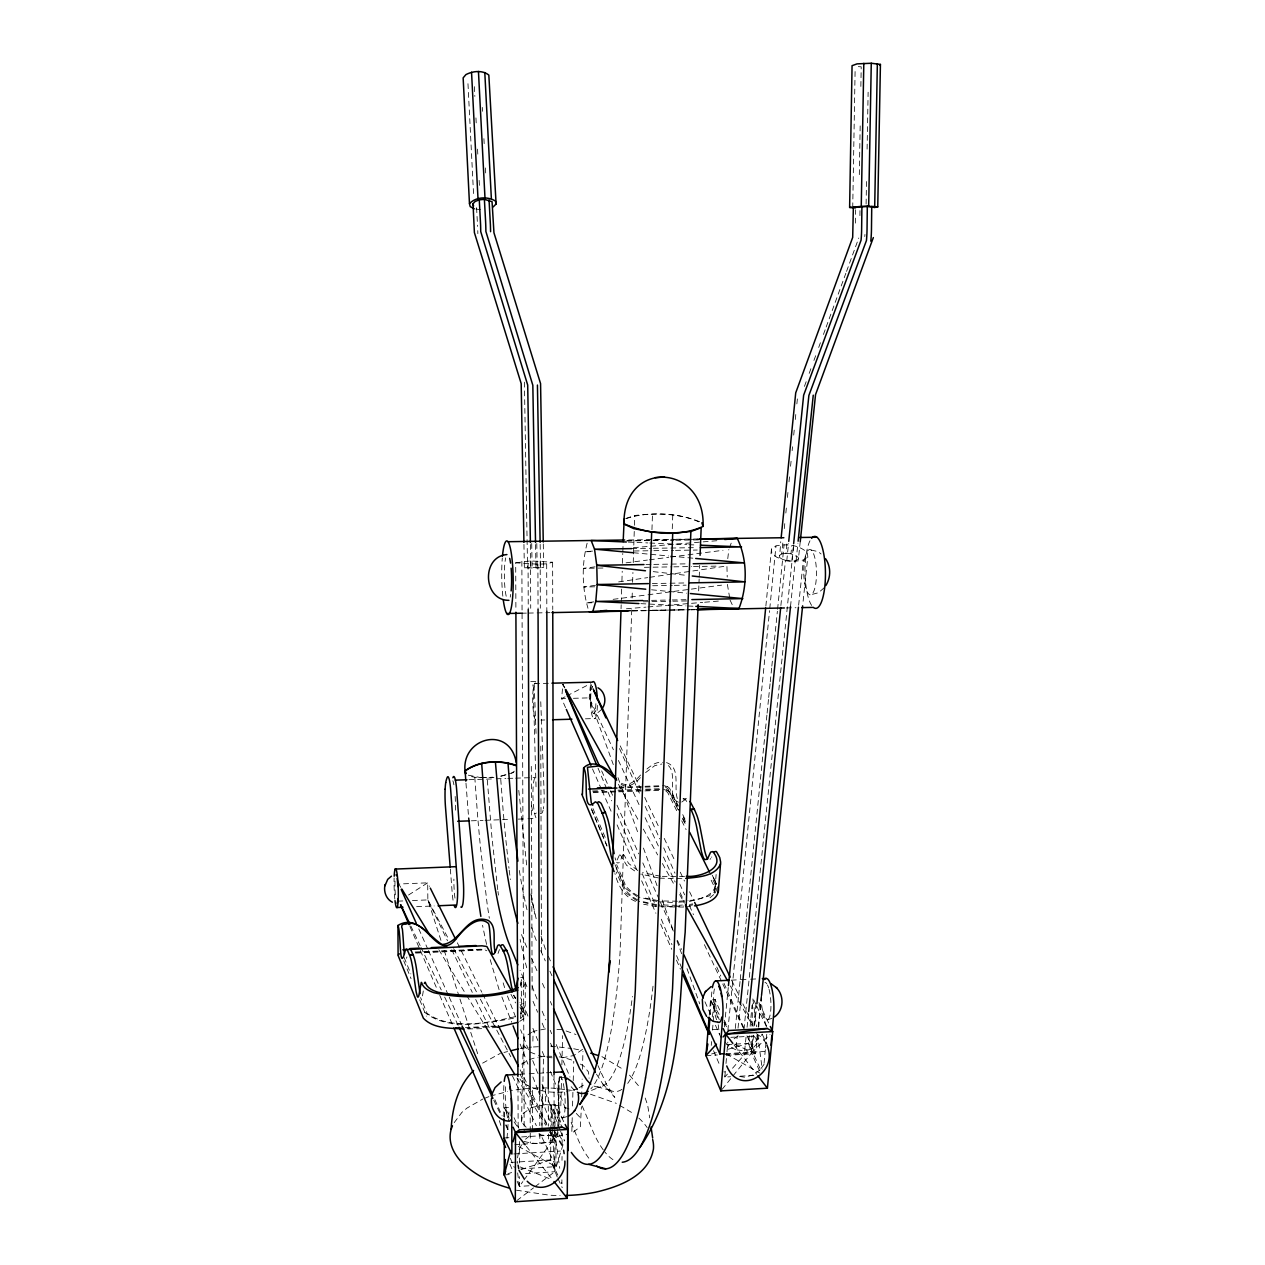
<?xml version="1.0" encoding="UTF-8"?>
<svg xmlns="http://www.w3.org/2000/svg" width="1265" height="1265" viewBox="0 0 1265 1265"><rect width="100%" height="100%" fill="white"/><g stroke="black" fill="none" stroke-linecap="round" stroke-linejoin="round"><path stroke-width="0.75" stroke-dasharray="5 3.75" d="M504.356 1117.248L504.371 1107.634L509.368 1107.349M520.389 1013.486L521.512 1010.213L521.243 981.324M520.69 1018.578L522.998 1015.937L523.014 1011.304L522.856 1008.11L519.962 1002.544M519.725 1021.361L523.789 1018.705L525.212 1014.894L525.275 982.952L522.745 977.687A21.22 3.273 87.4 0 0 522.287 977.545L518.634 977.719M529.023 1185.779L519.362 1186.412L519.393 1176.656M519.441 1162.994L519.504 1141.536M557.232 1177.035L550.654 1159.942L550.813 1132.428M550.813 1130.467L550.955 1104.914L555.098 1104.677L564.348 1122.83M535.016 1186.728L554.718 1171.722L554.971 1128.333M554.987 1126.372L555.098 1104.677L561.028 1123.51M561.897 1179.786L561.866 1183.676L561.344 1179.834M562.008 1160.337L562.039 1156.447M562.119 1144.778L562.182 1133.108M855.44 223.114L855.599 209.753M859.931 215.619L860.026 208.013M852.721 207.792L855.14 68.405M859.315 174.649L860.216 123.685M860.864 86.431L861.212 66.824L855.172 66.444M866.098 204.029L866.525 180.5M867.094 149.112L868.122 92.234M526.129 1127.21L521.512 1122.023L523.157 1044.874L524.295 1037.253L531.632 1032.319M521.512 1122.023L522.651 1113.896L531.379 1107.555L531.743 1091.932M532.881 1041.111L533.103 1031.339L547.144 1028.619M759.427 1070.649L751.442 1053.097L751.837 1035.909M752.058 1026.358L752.612 1001.532M541.894 1125.328L543.507 1057.145L538.495 1055.279M531.379 1107.555L545.31 1104.63L545.689 1089.039M557.644 1134.389L557.786 1128.538M557.849 1126.593L559.13 1075.898M568.981 1108.994L560.806 1105.847L561.565 1076.594M561.866 1064.877L562.625 1035.624M572.223 1117.691L571.796 1133.234L580.366 1126.672L581.41 1106.669M572.539 1106.021L573.013 1088.533M573.219 1080.753L573.757 1061.319M581.679 1096.818L582.185 1079.092M582.453 1069.241L582.959 1051.515M621.052 608.75L621.178 604.797M621.241 602.82L621.668 589M621.921 581.109L622.222 571.242M622.475 563.336L622.775 553.469M622.839 551.493L623.092 543.602M631.725 609.841L620.087 951.976A273.778 48.687 87.9 0 1 613.256 1017.977A276.513 49.145 88 0 1 590.882 1088.849M632.105 598.045L632.358 590.186M632.611 582.311L632.927 572.476M633.243 562.64L634.382 527.252M634.445 525.275L634.777 515.456C656.82 513.305 680.617 512.752 700.905 522.84M651.949 529.719L652.487 513.97M672.268 528.77L672.774 514.981M698.675 590.866L699.134 579.022M699.213 577.046L699.687 565.202M689.805 900.332C704.162 900.301 724.972 889.69 710.361 873.799M678.072 809.695L669.296 792.064L667.256 790.467L667.509 786.64L663.809 785.66L618.854 787.162M710.139 1014.372L711.736 993.057A23.861 5.55 86.5 0 1 712.132 989.325M864.96 234.452L864.77 236.571M507.012 1138.231L508.483 1118.924M508.625 1116.995L509.226 1109.278M715.105 887.524L716.132 874.479M709.27 1015.226L710.519 999.856L715.041 999.619L721.161 1013.344M711.262 1045.396L711.562 1041.585M712.511 1030.137L715.041 999.619L717.982 1022.847M758.715 1027.227L761.277 996.33M725.335 1071.249L724.829 1077.068L730.553 1076.736M725.999 1063.486L726.822 1053.777M726.995 1051.848L727.818 1042.139M733.083 1075.772L751.442 1053.097L748.611 1043.372L749.291 1035.766M750.145 1026.247L752.027 1005.311M724.908 1054.567L751.442 1053.097L753.007 1035.845M753.861 1026.263L755.758 1005.185M764.076 1063.28L765.325 1049.744M765.515 1047.8L766.764 1034.264M590.423 685.377L589.19 697.869L613.304 764.629M724.386 1026.911L725.161 1019.037M725.351 1017.076L728.26 987.57M765.863 606.062L771.476 549.026L775.983 545.911C786.64 543.571 799.148 544.883 807.339 552.647L807.813 556.853L802.848 603.848M727.865 1030.406L769.563 610.647M769.753 608.686L775.983 545.911M800.255 541.515L798.421 559.162C792.918 562.925 784.6 561.423 779.572 557.438L780.742 541.72M779.366 555.446L781.707 553.928L783.082 540.297M784.268 528.612L784.853 522.761M785.85 513.021L786.435 507.17M787.415 497.43L788.016 491.579M788.996 481.839L789.581 475.988M790.562 466.247L791.163 460.397M792.143 450.656L792.538 446.766M793.708 435.081L794.309 429.23M795.29 419.49L795.875 413.639M796.871 403.899L797.456 398.048M735.297 1028.492L738.46 997.152M738.665 995.207L740.041 981.482M740.246 979.537L741.622 965.812M741.828 963.867L743.203 950.142M743.409 948.197L744.785 934.471M744.99 932.526L746.366 918.801M746.556 916.856L747.947 903.131M748.137 901.186L765.325 730.775M765.531 728.814L766.906 715.105M767.112 713.144L768.488 699.434M768.693 697.474L770.069 683.764M770.259 681.803L771.65 668.094M771.84 666.133L777.374 611.28M777.58 609.319L784.094 544.693M757.371 1034.644L756.344 1044.431L752.153 1048.875L744.642 1050.851L735.851 1049.776L737.242 1036.019M738.033 1028.145L740.231 1006.529M780.885 605.54L785.47 560.316L776.9 557.343L771.792 553.2L771.476 549.026M781.707 553.928L785.96 553.327L787.146 541.673M786.767 560.838L788.554 543.302M798.421 559.162L798.168 557.153L790.973 553.785L791.779 546.006M791.827 561.296L793.44 545.689M743.962 1029.552L793.645 545.658M744.642 1050.851L746.255 1035.118M747.077 1027.259L748.5 1013.486M790.514 606.52L795.179 561.312L803.37 560.031L807.813 556.853M796.096 560.68L797.915 543.159M752.153 1048.875L753.592 1035.134M754.62 1025.33L756.676 1005.691M798.642 605.192L803.37 560.031M758.209 1026.801L761.514 995.476M521.575 982.905L520.437 986.036M727.77 558.656L728.83 549.532M423.269 990.985L423.19 991.57A47.026 5.297 87.9 0 1 422.842 993.784L422.731 994.448A19.813 2.245 87.8 0 1 422.526 995.334L422.463 995.508A43.864 4.949 87.9 0 1 422.352 995.871A30.313 3.416 87.9 0 1 422.162 996.377L421.735 996.915A37.191 4.206 87.9 0 1 421.451 996.915L420.881 995.998M525.275 982.952L523.852 986.605L519.789 989.151M726.252 1055.326L755.332 1053.729L758.115 1035.877L730.838 1037.332M712.227 1016.997L715.041 999.619M520.247 984.36L522.287 977.545M714.409 893.201L714.456 887.018L709.681 877.151M587.134 543.223C581.694 564.222 581.932 587.45 587.972 608.275M406.951 956.957L406.445 958.348M525.592 1173.572L554.718 1171.722L564.317 1140.461M499.438 949.604L498.015 953.462M804.429 386.394L806.469 380.828M809.173 373.412L811.213 367.846M813.933 360.43L815.972 354.864M818.692 347.448L820.732 341.882M823.436 334.466L825.476 328.9M826.156 327.05L845.858 273.256M846.538 271.406L858.761 238.026M729.446 547.856L731.328 542.78M715.215 892.932L716.417 890.07L715.547 885.294L711.42 876.708M521.607 1144.872L519.014 1149.458L517.179 1159.989L517.78 1163.42M520.374 1018.119L521.18 1013.202M515.693 562.83L530.541 560.901L552.631 562.245L546.686 563.826L537.894 564.206L515.693 562.83L515.899 610.236M727.359 1047.388L729.462 1044.368M761.198 1068.356L765.42 1062.363M517.179 1181.289L519.362 1186.412L522.84 1181.621M523.995 1180.024L554.117 1138.453M555.272 1136.856L558.75 1132.064M454.214 1122.608L461.915 1112.362L467.054 1108.045L482.803 1099.048M710.756 858.571L710.614 858.745A18.311 4.301 87.5 0 1 710.139 859.22L710.013 859.299M722.078 1089.386L731.866 1077.29M727.407 1074.111L724.829 1077.068L724.102 1071.249M732.546 1068.229L762.163 1034.343M520.706 1013.929L523.014 1011.304M751.442 1053.097L770.069 1034.264M640.58 775.018C635.394 781.09 625.78 789.17 618.68 780.932M640.359 777.627C635.409 783.588 626.017 790.356 619.423 782.576M713.681 894.592L710.013 897.818M645.577 772.599L654.764 765.657L661.943 763.981M824.179 587.782L818.455 592.732L811.434 594.582M601.776 709.317L598.25 712.337L593.949 713.492M681.756 802.057L686.183 798.784A33.776 7.637 87.6 0 1 686.848 798.768L687.812 799.069M543.286 543.982L543.697 567.463L535.965 568.08L524.358 567.779L523.947 544.266M525.497 1139.227L531.964 1133.899M646.953 768.994C651.412 765.246 656.693 761.467 662.844 762.321M516.832 1200.596L533.498 1187.882M511.519 773.215L514.349 771.176M524.358 567.779L543.697 567.463M734.111 1038.786L738.539 1035.624M582.548 1049.349L573.915 1055.484L559.589 1058.362M760.154 1069.842L752.817 1075.06L744.516 1077.211L739.709 1076.483M637.813 870.541L628.578 863.426L624.467 855.678A20.319 4.048 87.6 0 0 623.898 855.029L619.486 854.95L616.988 860.279A44.844 8.744 87.9 0 1 616.656 861.054M408.532 895.019L427.697 882.828L429.436 886.37M678.483 802.168C665.754 797.788 679.036 772.156 666.861 764.36M579.117 1087.742L585.316 1084.026M625.985 518.634C649.419 510.981 677.186 512.784 700.083 521.892M521.575 1064.071L527.837 1060.529M523.947 1141.33C533.545 1144.208 544.994 1144.698 553.643 1139.006M482.629 1063.138L500.339 1053.381M565.012 696.841L561.613 698.612L565.566 707.625M566.72 695.956L588.889 684.476M514.997 1016.728C487.626 1022.784 451.684 1030.69 427.064 1013.344L420.597 997.563M484.321 1098.447L488.907 1096.644M591.514 1090.367L600.59 1086.793M513.764 772.441L497.366 777.074M623.186 854.697L620.467 860.153A44.828 8.808 87.8 0 1 619.708 861.75L619.218 862.524A18.437 3.637 87.7 0 1 618.917 862.841L617.367 862.951A37.428 7.384 87.8 0 1 617.004 862.603L616.719 862.287M625.954 518.444L634.777 515.456M507.945 1173.73L511.645 1172.528M520.943 1169.524L550.654 1159.942L557.865 1175.201M562.466 1117.96L568.839 1116.015M767.128 1019.859L772.868 1018.135M506.016 774.797L500.529 776.378L503.154 810.754A428.345 76.327 88.6 0 0 506.585 846.807L508.989 868.296M711.531 1054.014L717.081 1052.417M728.213 1049.223L748.611 1043.372L760.597 1069.637M490.425 1096.043L507.407 1091.616M513.432 1018.262C485.491 1023.179 448.569 1031.434 424.85 1012.443M503.96 1052.464L507.581 1051.563M520.247 1048.4L531.506 1047.088M557.596 1136.334L568.254 1134.009M689.425 901.518L709.175 895.936L714.33 891.683L716.749 885.974L714.377 877.942M689.109 905.661L692.746 904.886M689.504 904.459L692.714 903.906M496.781 1026.484L467.022 1028.287M595.467 585.284L583.877 586.992L597.633 586.754M618.664 581.884L647.664 577.615M649.609 577.33L726.932 565.961L727.217 577.03M495.785 1025.978L465.394 1027.623M497.382 1027.259L490.251 1028.018M593.744 601.871L585.995 602.883L593.886 602.741M613.114 599.341L646.036 595.04M647.98 594.787L721.572 585.157M595.056 566.846L583.434 568.349L603.089 568.017M626.08 562.83L647.395 560.063M649.34 559.826L668.726 557.312M670.671 557.059L723.011 550.291M481.839 777.564L492.876 777.216M493.951 777.374L477.506 777.722L469.9 776.331M592.558 551.097L584.778 551.746L592.684 551.619M633.401 547.682L717.018 540.708M626.428 608.765L645.988 607.137M647.933 606.963L702.692 602.393M704.637 602.235L720.291 600.922M678.926 905.329L682.452 905.044M683.606 907.052L658.164 906.831M685.488 906.894L691.117 906.436M679.226 901.186L688.049 900.474M684.539 876.424L662.354 876.36M520.911 1168.86L556.031 1166.646L555.952 1142.089L552.457 1135.037M504.229 1174.916L511.993 1174.426M514.934 1144.604L520.785 1144.24M522.745 1144.129L555.952 1142.089L548.567 1128.159M513.859 1153.933L560.411 1151.055M511.107 1162.409L550.654 1159.942M674.893 906.499L683.78 905.977M503.944 1138.01L509.842 1137.646M521.654 1136.935L551.161 1135.148M678.752 902.151L684.08 901.834M740.104 1076.199L755.363 1075.329M725.731 1053.619L764.661 1051.484M705.965 1055.611L717.334 1054.978M519.646 1074.301L527.315 1073.874M529.244 1073.764L536.913 1073.337M538.827 1073.226L544.582 1072.91M546.512 1072.799L552.267 1072.483M712.812 1029.663L718.552 1029.362M533.403 1046.977L541.041 1046.566M726.98 1044.542L748.611 1043.372M731.297 980.154L739.06 979.774M740.99 979.679L748.754 979.3M750.683 979.205L756.502 978.92M415.126 951.992L485.175 949.066M415.758 952.545L483.863 949.414M415.616 953.098L481.965 950.047L486.867 950.727M398.949 901.107L402.808 900.949M412.437 900.538L427.855 899.905L449.043 939.974M416.628 906.689L434.18 905.946M683.226 798.863L686.516 798.737M471.371 820.811L483.088 820.384M485.033 820.305L510.428 819.404M518.239 819.119L526.05 818.835M527.995 818.771L535.807 818.487M468.92 779.699L494.204 778.876M496.133 778.813L505.858 778.481M507.803 778.418L513.637 778.228M515.582 778.165L535.032 777.532M618.949 787.984L660.156 786.593M592.494 791.005L604.243 790.609M617.952 790.135L643.426 789.281M645.387 789.218L661.057 788.68M593.238 791.858L616.672 791.052M618.632 790.989L644.011 790.135M645.972 790.056L661.595 789.534M593.222 792.681L616.751 791.874M618.712 791.811L661.864 790.34M481.665 1028.666L465.757 1028.983M540.93 720.085L544.804 719.975M585.442 718.82L595.119 718.536M565.55 698.501L561.613 698.612L562.909 684.302L564.822 687.749M573.424 698.296L589.19 697.869L613.399 749.734M530.731 681.566L536.534 681.408M534.589 683.638L550.006 683.242M619.676 854.84L620.388 855.172A20.335 4.016 87.6 0 1 620.957 855.82L626.697 865.402L637.37 872.787M626.981 540.693L699.83 539.175M632.342 610.616L650.115 610.268M652.092 610.22L689.599 609.477M691.576 609.43L695.529 609.351M522.461 613.193L526.382 613.114M528.343 613.082L549.975 612.655M632.389 610.995L650.02 610.647M651.981 610.616L689.219 609.872M691.164 609.825L695.086 609.746M786.34 607.927L795.985 607.722M652.329 583.545L668.078 583.26M670.039 583.228L685.788 582.944M652.677 585.758L672.347 585.395M674.308 585.363L686.104 585.157M642.841 600.527L670.292 600.005M672.253 599.974L685.978 599.705M643.221 601.792L670.861 601.255M672.838 601.207L686.642 600.954M645.972 564.522L651.87 564.411M653.831 564.38L687.29 563.842M644.375 567.337L671.889 566.878M673.866 566.846L691.56 566.546M693.52 566.514L719.073 566.087M632.136 610.726L645.893 610.489M647.854 610.457L685.171 609.809M687.132 609.777L694.991 609.635M628.673 539.965L674.071 539.301M676.048 539.269L699.735 538.937M626.792 540.946L673.802 540.266M675.763 540.234L691.433 540.013M693.394 539.981L699.276 539.902M631.788 548.615L651.396 548.314M653.357 548.283L696.477 547.634M634.113 550.987L651.87 550.718M653.847 550.686L673.581 550.386M675.542 550.354L691.338 550.117M693.315 550.085L697.252 550.022M677.376 901.202L662.528 900.965M677.075 905.345L658.527 904.886M681.93 878.685L660.124 878.163M628.278 542.084L647.822 542.922M649.767 543.017L686.879 544.598M688.84 544.693L696.651 545.025M658.78 901.787L673.423 902.467M658.496 905.93L673.122 906.61M640.896 603.658L666.386 604.923M668.347 605.018L686.01 605.888M687.97 605.982L693.853 606.267M468.335 775.176L480.068 777.485M556.916 1029.346L562.767 1029.773M547.081 1057.414L552.441 1057.825M545.31 1104.63L560.806 1105.847M552.283 1135.907L541.657 1135.069L538.352 1133.756M785.96 553.327L790.973 553.785M633.449 552.742L668.473 555.952M670.434 556.126L693.773 558.26M651.586 589.79L686.531 593.174M785.47 560.316L795.179 561.312M653.262 571.638L686.389 575.354M550.575 1046.06L571.78 1048.527M573.709 1048.748L581.315 1050.345M564.664 1089.529L553.722 1088.216A85.419 38.187 1.3 0 0 511.186 1090.636M566.499 1089.75L573.788 1090.62M475.893 209.025L480.637 209.658M660.488 876.25L642.588 872.613M658.812 900.743L642.446 897.533M656.646 904.633L640.707 901.202M658.496 877.926L640.722 874.115M656.535 906.61L643.664 904.254M560.601 1077.068L565.487 1077.954M656.946 901.439L638.809 897.091M656.661 905.582L638.54 901.233M811.15 550.054L818.186 551.635L821.08 553.991M516.468 1190.207L549.279 1195.172A87.68 40.243 1.4 0 0 560.126 1195.536M666.529 762.605C681.345 767.776 673.201 787.225 677.566 799.274A13.599 3.036 87.9 0 0 678.024 800.397L678.356 800.966M610.268 1090.319L593.664 1085.908A267.911 49.43 87.9 0 0 607.342 1082.445A271.153 50.031 87.9 0 0 625.289 1037.917A268.054 49.493 87.9 0 0 632.421 996.472M663.54 789.471L667.256 790.467M571.654 1059.991L564.348 1057.746A31.34 13.283 1.3 0 0 559.257 1056.876M590.439 1094.193L616.324 1103.349M532.296 1087.742L541.61 1090.715A31.609 13.52 1.4 0 0 566.767 1091.521M566.072 1030.959L575.97 1034.533M530.146 1052.18L536.834 1054.662M665.311 786.957L668.015 788.791L678.752 810.343M666.418 789.407L670.956 792.491L677.977 806.58M520.105 1166.899L550.971 1179.296M734.791 1044.21L755.332 1053.729L747.299 1035.671M735.851 1049.776L728.181 1045.965L724.829 1041.838M637.971 895.857L631.852 892.11L626.08 886.544L616.672 864.659M637.702 899.984L631.583 896.221L625.827 890.639L615.343 866.098M635.536 901.392C623.961 896.6 617.921 885.136 614.917 873.498M518.35 1146.438L556.031 1166.646L540.661 1134.642M665.959 791.115L667.746 792.602L678.23 813.743M726.284 1053.966L759.664 1072.989M601.903 1056.607L623.945 1069.874M580.35 1064.071L583.703 1066.047L588.51 1071.977L589.095 1078.223M637.022 896.585L625.922 888.678L614.853 864.375M619.692 1105.357L633.148 1113.406M636.754 900.712L625.669 892.774L616.118 872.012M530.43 1087.141L522.113 1082.002L519.868 1078.982M756.454 1033.679L762.969 1038.201L766.147 1043.831M549.911 1132.286L554.181 1135.48L554.165 1131.543M667.509 786.64L669.549 788.237L678.34 805.837M523.157 1044.874L527.821 1049.744M576.271 1113.421L581.078 1118.497M596.463 1074.096L602.852 1084.026L614.822 1097.388L606.805 1085.022L597.934 1065.525M629.511 1075.139L639.426 1086.856M753.845 1035.988L756.122 1038.707L756.344 1044.431M526.351 1146.343L552.821 1179.992M734.032 1044.906L756.691 1074.285M508.72 1113.975L504.371 1107.634L509.163 1118.323M514.128 1121.897L519.551 1129.835M686.737 801.504L686.484 801.125A39.705 8.934 87.6 0 0 685.567 800.002L683.559 798.879A33.776 7.606 87.6 0 0 683.053 798.863M400.831 887.382L398.775 884.014L427.697 882.828L427.855 899.905L441.169 941.049M438.844 949.794L465.552 993.658M466.579 995.334L484.036 1024.018M516.911 1077.986L545.674 1125.217M549.785 1131.969L555.952 1142.089M719.184 1014.372L710.519 999.856L719.295 1019.669M724.007 1022.436L728.814 1030.501M559.035 1134.673L561.771 1139.449M618.411 784.253L638.509 820.447M643.3 829.065L657.642 854.919M662.433 863.536L674.862 885.943M679.653 894.545L684.444 903.163M730.364 985.894L738.017 999.682M738.981 1001.406L752.375 1025.535M520.168 1004.442L525.212 1014.894M513.875 995.16L515.63 998.385L514.412 995.144M513.479 995.207L515.329 998.607M519.962 1007.114L522.84 1012.712L522.998 1015.937M555.715 1132.523L559.288 1139.085M510.965 994.322L515.598 1002.908M453.645 948.687L476.684 992.25M480.384 999.208L510.791 1056.718M520.01 1074.143L547.65 1126.403M552.173 1126.53L550.955 1104.914L562.213 1127.273M682.736 814.628L686.247 821.665M683.258 817.143L685.899 822.424M712.258 875.254L716.654 884.045M682.958 818.787L686.326 825.555M682.452 818.518L685.962 825.571M681.724 820.779L686.104 829.587M457.361 942.805L481.791 992.187M482.661 993.942L497.493 1023.923M520.168 1069.779L528.027 1085.655M528.897 1087.426L548.093 1126.214M548.963 1127.985L551.587 1133.266M762.083 1034.058L767.128 1044.321M427.855 899.905L447.51 940.796M451.779 949.699L472.288 992.377M475.703 999.477L489.381 1027.939M512.452 1075.946L536.376 1125.739M758.905 1002.623L769.468 1024.761M730.063 600.116L732.593 605.429M590.597 683.59L592.289 687.148M620.214 745.86L640.517 788.569M644.739 797.456L659.128 827.705M664.204 838.379L675.21 861.512M680.285 872.186L684.507 881.073M689.583 891.762L693.821 900.648M731.897 980.723L738.665 994.954M742.887 1003.841L753.893 1026.974M410.809 925.996L420.122 945.54M420.96 947.327L441.279 989.973M444.663 997.089L458.215 1025.52M493.761 1100.17L500.545 1114.386M505.62 1125.044L509.004 1132.159M755.948 1004.536L752.707 997.706L756.565 1026.658M756.755 1006.244L766.495 1026.753M558.071 1178.822L562.245 1187.693M618.411 760.455L640.122 806.959M645.118 817.68L659.318 848.088M663.493 857.022L675.178 882.053M680.191 892.79L684.365 901.724M704.399 944.655L721.936 982.193M722.774 983.996L743.646 1028.698M746.982 1035.845L755.332 1053.729M514.064 1117.722L518.761 1128.095M548.346 956.324L551.493 963.282M601.65 770.891L609.73 788.917M610.536 790.72L613.762 797.946M616.988 805.157L638.778 853.859M642.81 862.888L659.761 900.759M660.567 902.562L673.486 931.435M677.518 940.448L681.55 949.477M704.953 1001.785L710.598 1014.404M715.437 1025.235L721.097 1037.869M540.693 950.568L545.31 960.878M549.911 971.204L553.77 979.806M619.534 748.595L640.422 795.527M645.245 806.374L659.713 838.869M663.73 847.898L674.972 873.166M679.795 884.014L684.618 894.845M689.441 905.677L693.457 914.706M716.765 967.061L720.781 976.09M723.991 983.316L744.089 1028.445M724.228 1020.207L727.28 1027.069M418.81 928.937L427.617 948.703M428.424 950.505L448.443 995.428M449.249 997.231L461.266 1024.191M494.9 1099.665L502.11 1115.841M506.111 1124.838L509.321 1132.017M592.51 768.962L601.223 788.807M602.014 790.609L612.323 814.059M617.067 824.875L636.88 869.972M641.64 880.788L655.903 913.267M660.646 924.082L671.747 949.335M676.49 960.167L680.459 969.18M542.464 983.411L545.626 990.653M550.354 1001.501L551.935 1005.122M526.778 947.279L522.461 937.049A236.776 38.63 88.4 0 1 520.595 931.91M531.49 958.111L537.751 972.564M409.939 926.47L436.615 988.06M439.746 995.318L453.091 1026.105M510.364 1158.361L514.286 1167.421M713.523 1050.677L720.307 1066.506M556.236 1044.542L569.993 1077.053M582.216 1105.958L594.455 1134.847A342.515 65.78 87.9 0 0 603.642 1150.407M509.937 1164.243L512.119 1169.35M592.985 808.588L605.982 839.327M591.403 808.683L607.295 846.411M542.179 1011.209L545.832 1019.89M550.212 1030.311L551.682 1033.774M591.688 809.916L606.947 846.159M597.997 768.061L611.722 800.84M617.067 813.585L636.896 860.927M642.225 873.672L655.95 906.452M661.295 919.196L671.968 944.686M676.554 955.613L681.882 968.357M526.92 986.684L520.089 970.318M533.024 1001.279L537.593 1012.221M542.179 1023.164L545.231 1030.453M550.56 1043.214L552.093 1046.867M404.152 957.542L410.872 973.908M403.725 960.752L411.03 978.636M419.711 999.824L426.352 1016.206M542.29 1051.484L545.247 1058.758M550.433 1071.487L565.977 1109.69M571.163 1122.419L578.564 1140.619A348.334 64.531 87.9 0 0 590.17 1159.894M527.948 1016.111L520.658 997.8M532.897 1028.334L537.846 1040.557M537.056 999.065L534.652 993.072A302.003 51.264 88.4 0 1 531.063 982.699M528.454 1049.744L520.595 1029.726M532.739 1060.623L537.751 1073.305M542.037 1084.184L559.889 1129.519M560.616 1131.337L562.751 1136.776A343.416 61.258 87.9 0 0 564.443 1140.366M515.567 1016.918L507.439 995.95M520.136 1044.084L527.916 1064.15M532.865 1076.91L537.815 1089.671M538.526 1091.489L551.255 1124.3M501.873 996.899L511.661 1022.247M545.452 949.367L540.013 933.111M499.09 989.657L489.239 956.387M618 777.611L638.762 835.09M643.458 848.072L657.531 887.018M662.212 900L673.597 931.514M676.949 940.796L681.645 953.778M687.006 968.61L699.735 1003.841M759.016 1004.805L766.669 1026.642M645.197 1098.036L647.664 1105.12L649.688 1117.849M521.18 1008.585L521.512 1010.213M444.205 950.394L459.337 997.152M459.954 999.034L478.123 1055.137M499.311 1120.6L501.13 1126.214M615.09 857.812L615.17 858.16A16.445 3.242 87.7 0 0 615.423 859.03L615.691 859.852A14.753 2.894 87.7 0 0 615.802 860.168M536.17 918.706L532.565 902.609M486.566 944.449L482.518 925.268M530.857 893.96L534.826 914.042M531.253 895.161L533.008 904.807M727.391 584.398L729.763 598.361M550.955 1104.914L554.418 1129.882M554.687 1131.811L559.747 1168.307M757.593 1034.375L762.226 1069.099M526.651 864.975L518.761 790.214M497.746 889.643L491.895 836.924L487.136 777.833M497.983 891.461L498.457 895.114M718.22 1024.792L719.437 1034.47M517.654 1172.908L519.362 1186.412M509.21 870.225L510.38 879.57M468.366 814.296L465.82 781.185M450.34 869.023L452.158 892.331A22.343 2.878 88 0 0 453.107 900.648M474.786 777.216L477.284 811.656A429.373 71.046 88.6 0 0 480.526 847.803L487.088 903.447A302.699 47.706 88.4 0 0 489.349 918.279M552.283 1128.491L554.718 1171.722M476.573 207.681L477.585 226.388M482.281 107.399L482.487 111.304M483.91 138.644L484.21 144.51M485.428 167.945L485.823 175.756M474.343 86.653L474.849 96.409M475.94 117.898L476.336 125.709M477.538 149.128L477.949 156.939M479.135 180.373L479.546 188.185M467.971 83.696L473.711 197.087M540.756 701.727L544.092 792.428A20.256 3.368 88.1 0 1 544.077 801.615A20.477 3.4 88.1 0 1 543.381 808.762M536.044 733.447L534.889 701.885A21.695 3.558 88.5 0 0 531.537 681.977M536.028 786.814L533.656 702.407A20.619 3.416 88.5 0 1 533.735 693.346A20.793 3.447 88.5 0 1 534.462 686.247A20.619 3.416 88.5 0 1 535.696 682.135M540.155 544.345L540.55 567.938M536.787 543.523L537.182 567.131M535.554 544.503L535.965 568.08M531.711 543.507L532.122 567.147M530.446 544.488L530.841 568.111M524.39 382.156L527.552 567.289M503.818 1116.758L503.691 1093.592A26.138 3.779 87.1 0 1 504.055 1083.061M530.541 560.901L530.715 608.307M531.3 766.369L532.138 991.602M532.502 1090.383L532.644 1129.898M528.074 564.127L528.248 609.572M530.098 1091.632L530.241 1131.147M530.256 1133.124L530.288 1143.007M521.86 561.265L524.184 1131.321M517.938 1078.413L518.16 1127.795M559.004 1125.059L558.893 1090.43A26.027 4.348 86.8 0 1 560.063 1075.44M552.631 562.245L552.758 609.524M554.007 1074.412L554.165 1129.582M546.686 563.826L546.828 611.185M548.251 1088.627L548.362 1126.119M548.393 1134.009L548.409 1141.9M540.187 560.964L540.329 608.244M540.788 746.129L541.467 952.972M541.926 1096.771L542.037 1130.246M537.894 564.206L538.052 609.524M539.681 1096.091L539.791 1125.629M539.807 1133.519L539.839 1143.37M529.403 1059.643A31.34 13.283 1.3 0 1 538.084 1057.271M539.997 1056.955A31.34 13.283 1.3 0 1 545.073 1056.433M546.828 1056.338A31.34 13.283 1.3 0 1 552.109 1056.307M577.567 1088.659A31.609 13.52 1.4 0 1 568.744 1091.189M638.809 1118.07A139.482 63.392 0.8 0 1 647.174 1127.605M395.344 894.861A14.121 1.471 88.1 0 1 395.091 879.46M716.654 1019.748A18.817 4.38 86.6 0 1 713.539 1002.244A18.817 4.38 86.6 0 1 715.326 986.257M595.894 703.704A13.583 2.577 88.4 0 1 593.301 713.444A13.583 2.577 88.4 0 1 590.739 699.877A13.583 2.577 88.4 0 1 592.637 686.531M507.66 1117.817A20.588 2.989 87.1 0 1 505.668 1085.449M770.527 997.595A18.738 4.728 86.4 0 1 766.938 1019.843A18.738 4.728 86.4 0 1 761.214 995.618M764.961 982.462A18.738 4.728 86.4 0 1 766.859 983.87M767.476 984.945A18.738 4.728 86.4 0 1 768.646 987.933M769.041 989.293A18.738 4.728 86.4 0 1 770.037 994.053M506.206 596.242A23.213 3.605 89 0 1 505.7 557.881M510.728 594.376A23.213 3.605 89 0 1 510.206 597.143M535.965 817.743A20.904 3.431 88.1 0 1 532.945 791.447A20.904 3.431 88.1 0 1 536.819 778.022M452.854 780.774A21.046 2.72 88.2 0 1 453.914 784.79M455.163 796.444A21.046 2.72 88.2 0 1 455.305 811.434M531.537 805.71A20.303 3.321 88.1 0 0 532.834 811.387A20.098 3.273 88.1 0 0 534.383 813.537A50.727 8.302 88.2 0 0 536.297 813.015M540.202 813.332A50.711 8.412 88.2 0 0 542.147 812.81A20.256 3.368 88.1 0 0 543.381 808.683M504.624 987.649A302.699 47.706 88.4 0 1 502.426 980.28M536.313 940.496A241.188 40.812 88.4 0 1 531.506 926.549M526.999 909.756A241.188 40.812 88.4 0 1 519.061 868.786M526.714 967.772A302.003 51.264 88.4 0 1 520.136 939.484M612.956 1159.61A342.515 65.78 87.9 0 1 604.955 1152.099M574.642 1090.288A273.604 48.623 87.9 0 1 570.499 1085.876M621.906 1089.323A272.908 52.213 87.9 0 1 602.852 1084.042M627.693 1083.409A275.802 52.766 87.9 0 0 648.866 1016.143A273.082 52.292 87.9 0 0 653.088 985.562M454.973 898.134A19.418 2.514 88 0 1 453.898 879.143M394.838 899.051A19.513 2.04 88.1 0 1 394.127 877.942M597.365 705.443A18.769 3.558 88.4 0 1 592.399 716.464A18.769 3.558 88.4 0 1 590.945 686.942M535.443 719.975A18.864 3.115 88.5 0 1 532.707 696.746A18.864 3.115 88.5 0 1 536.202 683.701M711.768 856.943A44.512 10.436 87.7 0 1 711.578 857.29M565.028 1098.431A20.493 3.416 86.9 0 1 560.838 1115.335A20.493 3.416 86.9 0 1 558.766 1080.452A20.493 3.416 86.9 0 1 564.838 1095.205M502.838 596.179A36.827 5.708 89 0 1 502.3 557.991M811.64 605.429A35.958 10.183 89.2 0 1 805.046 572.318A35.958 10.183 89.2 0 1 810.818 539.333M477.838 233.693A22.47 3.163 -89.9 0 0 477.822 232.128L477.791 231.115A23.45 3.289 -89.9 0 0 477.775 230.625M564.522 687.907L562.909 684.302L564.443 687.939M805.252 556.695A22.659 6.372 89.2 0 0 808.952 594.281A22.659 6.372 89.2 0 0 816.115 565.661A22.659 6.372 89.2 0 0 805.252 556.695"/><path stroke-width="1.5" d="M565.186 1124.49L567.716 1129.439L567.258 1198.35L515.314 1201.75L504.229 1174.916L504.308 1138.389M515.314 1201.75L515.519 1132.586L513.131 1127.242M873.451 207.286L867.316 206.337L853.353 207.492L852.689 237.409L795.717 392.846L781.138 537.815M861.908 206.385L861.623 229.914A43.31 12.65 -88.2 0 1 861.07 240.176L803.639 395.218L788.743 541.341M867.316 206.337L867.031 229.898A44.892 13.203 -88.2 0 1 866.446 240.54L808.888 395.423L793.629 543.729M871.743 206.495L871.459 230.009A43.279 12.808 -88.2 0 1 870.889 240.255L870.794 241.204M852.721 207.792L849.621 207.444L852.057 65.685L857.006 63.883L871.269 63.25L880.424 64.42L877.752 206.907L874.147 207.587M849.621 207.444L861.259 206.385L863.805 63.345M861.259 206.385L868.66 206.353L871.269 63.25M877.752 206.907L874.7 206.543L877.357 63.645M620.989 610.726L609.113 971.963L609.825 960.609C604.164 1008.743 605.714 1061.904 579.734 1104.551L587.529 1093.577M623.155 541.626L624.198 519.045M623.708 523.852L633.702 528.612L651.681 532.012L635.267 990.748A343.447 61.305 87.9 0 1 626.191 1074.475A346.057 61.732 88 0 1 597.127 1160.226A343.416 61.258 87.9 0 1 571.337 1152.415M700.067 555.335L701.174 527.711L690.896 531.474L672.727 533.071L655.191 992.914A348.428 64.594 87.9 0 1 645.514 1077.922M690.896 531.474L672.537 988.898A342.562 65.827 87.9 0 1 662.654 1072.42A345.155 66.286 87.9 0 1 631.33 1158.076A342.515 65.78 87.9 0 1 622.238 1162.235M698.122 604.686L685.156 932.368C678.309 1004.204 682.752 1085.101 640.106 1147.102M491.563 1098.115C489.919 1108.883 497.762 1121.106 509.289 1121.122A20.588 2.989 87.1 0 0 510.38 1119.984M605.413 812.446L602.014 812.826L605.413 812.446L607.548 818.534A66.302 12.587 87.6 0 1 608.465 821.823L609.319 825.444A45.303 8.649 87.7 0 1 610.173 829.65L614.142 853.622M614.173 871.68L582.327 795.527L583.592 767.997C593.127 757.719 609.414 769.294 616.023 778.449M691.022 809.394L694.359 809.284L691.022 809.394L693.505 815.435A69.18 15.544 87.4 0 1 694.137 817.332A62.538 14.089 87.4 0 1 694.564 818.692L695.56 822.282A45.002 10.183 87.5 0 1 696.541 826.456L701.284 850.966A23.576 5.503 87.5 0 0 701.727 852.673L702.818 856.168A31.593 7.384 87.6 0 0 703.324 857.417L703.466 857.702A14.374 3.352 87.5 0 0 703.83 858.397A10.484 2.435 87.5 0 0 704.131 858.824L704.336 859.03A38.393 8.966 87.6 0 0 705.032 859.568L706.708 859.362A18.311 4.269 87.5 0 0 707.056 859.046L707.625 858.271A44.528 10.373 87.7 0 0 708.542 856.674L710.614 852.136L712.606 851.566A20.177 4.76 87.3 0 1 713.254 852.199C726.98 868.77 698.818 877.673 686.31 876.281M694.532 905.835C703.941 904.522 721.113 899.81 717.967 887.018M718.283 892.331L720.655 862.129L719.753 857.607L716.717 852.072A20.177 4.775 87.3 0 0 716.069 851.424L714.187 851.835M709.855 1018.246L708.985 1029.868L719.896 1053.951L723.786 1053.729M505.652 1171.374L504.229 1174.916L505.399 1159.483M719.896 1053.951L722.758 1016.601A23.877 5.55 86.5 0 0 720.291 988.155A23.877 5.55 86.5 0 0 713.428 983.727A23.861 5.55 86.5 0 0 712.385 987.68M873.34 237.583L815.561 394.538L800.255 541.515M709.112 1017.155L705.965 1055.611L720.844 1090.889L767.412 1088.2L772.725 1031.576L770.29 1026.468M720.844 1090.889L725.683 1034.09L723.295 1028.682M771.002 1045.285L771.824 1035.497M772.172 1031.576L773.674 1013.945A23.782 6.025 86.3 0 0 771.524 987.285A23.782 6.025 86.3 0 0 764.55 979.521M702.328 999.208L702.866 1009.359L706.597 1016.364M728.45 985.609L765.657 608.022M740.436 1004.568L780.695 607.5M748.69 1011.526L790.514 606.52M798.12 541.214L813.253 395.186M756.881 1003.73L798.436 607.153M384.971 885.769L387.707 879.365L391.454 876.155M385.098 884.535C383.39 891.224 385.983 899.051 392.403 902.214M761.514 995.476L802.643 605.808M465.488 773.99C458.61 738.301 509.621 723.722 516.262 762.653M509.574 1188.199C491.453 1183.091 473.822 1174.711 460.586 1161.033A138.66 62.665 1.8 0 1 451.146 1129.281C452.143 1107.745 458.025 1086.129 473.584 1070.475M707.847 1044.02L705.965 1055.611L716.48 1044.131M564.886 1161.033C566.119 1179.976 541.894 1196.737 527.189 1181.225M424.313 983.458L424.977 982.241A21.378 2.435 87.7 0 1 425.325 982.383C426.953 988.25 433.057 990.637 438.354 992.345C464.461 996.662 493.129 997.532 518.065 987.68M515.567 989.878L515.82 988.866A45.619 6.863 87.6 0 0 516.199 987.016L518.018 978.193M504.229 1174.916L510.617 1150.992M513.068 1141.789L515.519 1132.586L519.551 1129.835L562.213 1127.273L567.716 1129.439L515.519 1132.586L525.149 1144.809M720.512 864.011C715.136 876.661 697.458 877.088 685.709 878.4M582.153 794.578L582.39 793.693M451.146 1129.281L452.459 1125.818M702.771 997.658L705.253 991.871L711.136 986.558M825.824 585.568C830.915 577.504 831.058 566.799 825.665 558.845M568.839 1116.015C576.318 1111.382 579.876 1102.432 578.2 1093.925M491.99 1094.067L495.042 1087.6L501.114 1081.97M602.44 708.179C606.884 701.727 605.049 691.591 597.966 687.796M464.034 1028.951C450.435 1028.065 433.516 1029.014 423.364 1018.198L398.127 955.534L399.281 953.747M398.096 954.901L397.937 925.474C415.679 914.469 428.835 935.91 441.912 944.449C460.191 943.943 466.753 912.492 488.369 920.477C497.651 926.865 492.132 941.713 495.216 951.754M879.665 65.353L880.424 64.42M732.83 1043.372L725.683 1034.09L728.814 1030.501L767.302 1028.461L772.725 1031.576L725.683 1034.09L723.058 1036.952M523.916 542.305L521.196 383.627L474.391 232.602L473.031 203.728L475.102 201.483L479.277 199.854L484.384 199.317L492.053 201.688L493.951 232.776L540.566 383.58L543.254 542.021M474.296 208.82L470.216 206.638L469.473 203.697C475.656 196.755 487.784 196.296 495.437 201.04L496.101 203.997L493.192 206.891M774.496 1016.902C783.984 1010.356 784.411 994.938 776.03 987.38M597.301 802.579L598.471 801.836A33.997 6.452 87.8 0 1 599.041 801.82L600.749 802.959A39.958 7.59 87.8 0 1 601.523 804.097L605.397 812.699M705.253 991.871L706.36 990.875M574.104 1111.255L575.006 1110.449M464.967 771.065C478.818 760.898 499.96 759.727 515.772 765.61M465.82 781.185L465.156 770.812C479.166 760.455 499.754 759.775 515.914 765.262M703.087 526.398C679.099 537.419 647.854 534.289 623.961 523.789C623.139 458.736 705.459 463.812 703.087 526.398L701.854 522.777M496.101 203.997L488.828 75.062C482.36 69.923 472.904 70.982 465.931 74.588L463.148 77.861L469.473 203.697M517.733 1022.389L497.382 1027.259M517.796 990.115C490.947 998.101 461.251 998.828 433.911 992.709C428.835 990.811 423.174 988.234 421.609 982.573A21.378 2.404 87.8 0 0 421.277 982.415L419.506 991.76A47.042 5.218 87.9 0 1 419.174 993.974L419.047 994.622A19.829 2.214 87.8 0 1 418.841 995.508A43.88 4.886 87.9 0 1 418.683 996.061A30.487 3.4 87.9 0 1 418.494 996.567L418.082 997.089A37.207 4.143 87.9 0 1 417.798 997.089L417.735 997.073A11.338 1.265 87.8 0 1 417.466 996.804A15.18 1.692 87.8 0 1 417.276 996.346L416.264 992.361A24.952 2.783 87.9 0 1 415.979 990.875L412.801 968.484A47.327 5.107 87.8 0 0 412.169 964.815L411.441 961.226A71.662 7.685 87.8 0 0 410.951 959.186L409.56 954.743L413.117 954.585L414.525 959.012A71.631 7.796 87.7 0 1 415.031 961.068L415.774 964.642A47.311 5.186 87.8 0 1 416.391 968.31L419.616 990.701A24.952 2.815 87.8 0 0 419.901 992.187L420.201 993.626M402.871 949.778L481.965 945.809L486.867 946.505L512.104 991.918M506.933 554.576C481 556.489 483.056 600.685 508.941 600.322M511.202 1050.662L518.444 1048.859M696.968 609.603L738.966 608.497C747.441 586.612 747.662 559.62 737.242 538.384L724.75 539.523M725.683 1034.09L767.302 1028.461M515.519 1132.586L562.213 1127.273M588.446 789.075L616.988 788.048M593.19 611.533L589.269 611.865L630.365 610.663M601.001 610.884L606.868 610.394M664.599 477.047L655.175 477.617M506.206 1075.044L517.733 1074.412M554.181 1072.372L561.866 1071.945M715.8 980.913L729.367 980.248M762.321 978.62L766.195 978.43M409.907 948.56L419.632 948.118M431.318 947.596L446.893 946.884M458.562 946.347L476.083 945.54M506.617 950.268L503.106 950.711L506.617 950.268L508.467 954.648A71.125 10.436 87.4 0 1 509.131 956.688L510.095 960.23A46.963 6.942 87.4 0 1 510.902 963.867L515.061 986.036A24.762 3.763 87.5 0 0 515.408 987.506L515.883 989.214A17.062 2.593 87.5 0 0 516.12 989.894M397.937 925.474C401.353 932.779 398.918 976.28 405.385 950.094A35.641 3.827 87.9 0 1 405.685 949.556A69.275 7.416 87.8 0 1 405.954 949.256L406.555 949.098A41.761 4.475 87.8 0 1 407.124 949.588L409.56 955.028L413.117 954.585M397.147 907.511L402.997 907.258M438.07 905.772L455.621 905.028M395.202 869.071L455.368 866.699M457.693 821.301L469.41 820.874M455.305 780.141L466.975 779.762M597.365 787.889L611.042 787.431M552.552 719.753L571.907 719.2M551.935 683.195L592.415 682.167A18.769 3.558 88.4 0 1 597.333 699.545M699.83 539.175L737.242 538.384M697.505 609.319L738.966 608.497L695.813 606.362M506.727 613.509L522.461 613.193M551.935 612.608L622.586 611.201M697.047 609.714L784.411 607.959M801.757 607.611L813.332 607.39A35.958 10.183 89.2 0 0 825.413 570.974A35.958 10.183 89.2 0 0 811.608 538.257M648.392 583.608L597.222 584.525L595.783 601.444L592.858 611.406L628.215 610.789M689.725 582.88L744.832 581.884L692.24 576.002M642.841 600.527L595.783 601.444L638.936 603.563M691.86 599.594L742.84 598.614L690.421 593.538M643.996 564.554L596.764 565.313L594.534 549.168L591.166 540.503L626.333 542.005M693.204 563.747L744.373 562.909L695.718 558.45M508.008 541.705L624.736 540.013M699.735 538.937L783.857 537.72M799.385 537.499L816.874 537.245M631.788 548.615L594.534 549.168L633.449 552.742M700.399 547.571L741.575 546.954L700.557 545.183M463.196 1028.271L455.637 1027.86M868.66 206.353L874.7 206.543M651.681 532.012L672.727 533.071M645.767 589.221L597.222 584.525L596.764 565.313L645.466 570.768M853.353 207.492L855.63 207.84M588.668 1164.338L605.824 1168.813M590.676 1053.192L598.155 1055.469M614.031 863.173L613.904 863.078A37.444 7.337 87.8 0 1 613.541 862.746L613.272 862.414A10.563 2.056 87.7 0 1 613.003 861.987A14.453 2.815 87.7 0 1 612.703 861.291M553.264 1134.974L556.347 1137.156M567.1 1078.254L572.76 1082.366L577.251 1089.497M707.815 1017.455L713.033 1021.266L718.994 1022.389A18.817 4.38 86.6 0 0 720.607 1021.061M770.859 983.585L777.39 988.392M707.752 858.903L706.582 856.895A14.737 3.447 87.5 0 1 706.329 856.294A32.605 7.669 87.6 0 1 706.012 855.472A16.334 3.827 87.5 0 1 705.728 854.602L705.127 852.547A23.576 5.534 87.5 0 1 704.684 850.839L699.909 826.33A44.987 10.247 87.5 0 0 698.928 822.155L697.932 818.566A62.523 14.168 87.4 0 0 697.489 817.206A69.164 15.639 87.4 0 0 696.857 815.308L694.359 809.284M616.782 780.094L601.855 767.238L598.598 766.005L587.45 767.286L591.198 802.279A13.694 2.577 88 0 0 591.577 803.417L592.795 805.22M554.023 1181.526L567.258 1198.35M757.877 1075.835L767.412 1088.2M401.859 889.074L430.622 936.306M485.064 1025.694L514.855 1074.618M518.982 1170.283L524.121 1178.774M559.589 1141.077L562.134 1145.331M566.514 1079.219L553.611 1050.519M726.743 1065.968C739.661 1097.546 779.05 1072.483 766.954 1045.238M690.058 801.393L694.343 809.537M565.787 689.472L615.549 779.082M685.393 904.886L727.501 980.723M506.632 950.553L503.375 945.192A41.445 6.072 87.5 0 0 502.727 944.749L501.905 944.813A68.753 10.073 87.4 0 0 501.414 945.176A35.373 5.186 87.5 0 0 501.098 945.572M503.106 950.711L499.881 945.35A41.46 6.025 87.5 0 0 499.264 944.908L498.299 945.05A68.769 9.978 87.4 0 0 497.951 945.335A35.388 5.139 87.5 0 0 497.54 945.888C489.144 971.852 491.484 929.996 488.448 923.434C477.727 913.962 463.101 929.965 456.523 938.393C437.896 962.95 426.764 916.366 405.701 924.177C401.701 923.624 400.91 926.122 402.365 929.063C403.282 937.397 403.503 945.793 404.389 954.126M689.678 832.307L709.554 872.202M430.306 888.125L455.606 939.278M498.363 1025.694L518.429 1066.253M593.143 688.919L617.668 740.531M694.659 902.435L730.205 977.165M400.641 904.665L409.955 924.209M459.053 1027.291L492.923 1098.384M503.106 950.442L504.941 954.822A71.14 10.341 87.4 0 1 505.589 956.846L506.553 960.388A46.979 6.878 87.5 0 1 507.36 964.025L511.471 986.21A24.778 3.732 87.5 0 0 511.819 987.68L512.673 990.511A33.127 5.013 87.6 0 0 512.957 991.207M597.127 1063.754L553.074 966.76M553.77 979.806L595.388 1072.435M565.328 689.71L599.231 765.467M683.97 954.885L703.34 998.18M593.807 690.817L605.872 717.888M401.179 889.406L416.406 923.545M462.057 1025.994L492.496 1094.272M566.356 709.428L590.929 765.357M682.831 974.588L708.985 1034.122M553.517 1008.743L579.544 1068.466L586.628 1079.804A267.911 49.43 87.9 0 0 590.834 1084.073M400.531 904.728L409.148 924.668M453.866 1027.923L505.652 1147.481M565.961 691.576L596.463 764.424M682.641 970.176L709.349 1033.916M602.014 812.826L598.171 804.208A39.974 7.543 87.8 0 0 597.38 803.085L595.689 801.947A33.997 6.404 87.8 0 0 595.135 801.963C580.999 815.719 589.585 775.698 583.592 767.997M517.828 964.863L508.324 941.777A241.742 37.982 88.4 0 1 492.164 869.846L486.74 824.622A364.193 59.993 88.6 0 1 483.878 793.329L481.68 763.443M465.156 770.812L466.2 773.374M413.117 954.869L410.666 949.43A41.745 4.538 87.8 0 0 410.192 948.971L409.465 949.098A69.259 7.527 87.8 0 0 409.196 949.398M513.068 1025.852L518.018 1038.628M612.703 861.291L611.216 856.215A23.75 4.649 87.8 0 1 610.837 854.492L606.741 829.777A45.303 8.602 87.7 0 0 605.903 825.571L605.049 821.95A66.318 12.492 87.6 0 0 604.148 818.661L602.029 812.573M473.031 203.728L473.569 206.005M518.081 1165.144L518.682 1168.575M480.858 916.382L475.023 878.416L468.698 818.06M563.573 1150.17L564.158 1153.601M651.048 1127.004L652.661 1137.994M517.907 861.133L513.305 823.657A363.324 64.436 88.6 0 1 510.269 792.443L507.961 762.605M450.182 867.078L445.47 806.833A20.351 2.593 88.3 0 1 445.043 797.646A20.556 2.625 88.3 0 1 445.138 789.123M495.406 761.925L500.545 822.297L506.032 866.667A236.776 38.63 88.4 0 0 517.891 923.355M489.065 199.981L490.409 224.917A42.978 6.199 -89.8 0 1 490.488 227.811L490.52 228.791A41.033 5.93 -89.8 0 1 490.567 231.685M484.384 199.317L485.602 221.502A43.184 6.151 -89.8 0 1 485.886 231.463L532.834 385.287L535.522 542.527M479.277 199.854L480.589 224.806A43.01 6.04 -89.9 0 1 480.668 227.716L480.684 228.696A41.065 5.772 -89.9 0 1 480.732 231.59L527.695 385.066L530.399 542.511M484.795 72.532L491.373 198.826M478.455 71.488L484.985 197.941M471.545 72.247L477.996 198.668M537.435 385.05L540.123 542.385M503.834 1118.703L503.944 1138.01L511.914 1154.06L511.677 1108.709A26.138 3.779 87.1 0 0 508.657 1079.235A26.138 3.779 87.1 0 0 504.229 1081.369M528.248 609.572L530.082 1089.655M515.899 612.213L517.938 1076.436M568.159 1150.581L568.032 1105.42A26.027 4.348 86.8 0 0 561.454 1072.182M552.758 611.485L554.007 1074.412M546.828 611.185L548.251 1088.627M538.052 609.524L539.681 1094.114M565.708 1195.472A87.68 40.243 1.4 0 0 595.862 1192.136C619.17 1186.744 648.755 1175.833 653.436 1149.047A139.482 63.392 0.8 0 0 652.661 1139.528M395.977 874.906A14.121 1.471 88.1 0 1 396.562 875.728M397.163 878.59A14.121 1.471 88.1 0 1 397.874 886.591M397.89 898.609A14.121 1.471 88.1 0 1 397.004 903.099M718.678 986.273A18.817 4.38 86.6 0 1 720.338 990.353M721.05 993.215A18.817 4.38 86.6 0 1 721.651 996.488M721.825 1017.06A18.817 4.38 86.6 0 1 721.066 1020.017M509.937 1086.651A20.588 2.989 87.1 0 1 510.459 1089.892M511.297 1098.289A20.588 2.989 87.1 0 1 511.186 1115.872M509.7 558.371A23.213 3.605 89 0 1 510.554 563.099M511.123 568.175A23.213 3.605 89 0 1 511.139 590.929M452.886 777.769A20.272 2.641 88.3 0 1 454.072 776.647A20.477 2.672 88.3 0 1 455.274 779.635A20.287 2.641 88.3 0 1 456.712 790.483L463.243 879.918A21.22 2.783 88 0 1 463.654 889.595A21.378 2.799 88 0 1 462.769 904.522L462.184 906.499A22.327 2.925 88 0 1 460.919 906.989M445.739 782.561A51.454 6.578 88.2 0 1 447.004 777.959A20.287 2.593 88.3 0 1 448.158 776.837A20.493 2.625 88.3 0 1 449.344 779.825A20.287 2.593 88.3 0 1 450.735 790.641L457.203 880.171A21.236 2.736 88 0 1 457.614 889.848A21.394 2.751 88 0 1 456.744 904.791L456.175 906.752A22.533 2.894 88 0 1 454.293 905.946M445.138 789.202A20.351 2.593 88.3 0 1 445.739 782.64M596.716 1166.03A348.334 64.531 87.9 0 0 614.758 1164.749A351.038 65.037 87.9 0 0 645.514 1077.907M588.241 1091.252A273.604 48.623 87.9 0 1 577.409 1092.201M394.19 876.234A19.513 2.04 88.1 0 1 397.099 873.815A19.513 2.04 88.1 0 1 398.048 902.388A19.513 2.04 88.1 0 1 395.012 900.648M502.442 556.221A36.827 5.708 89 0 1 510.76 550.18A36.827 5.708 89 0 1 511.787 604.828A36.827 5.708 89 0 1 503.264 599.784"/></g></svg>
